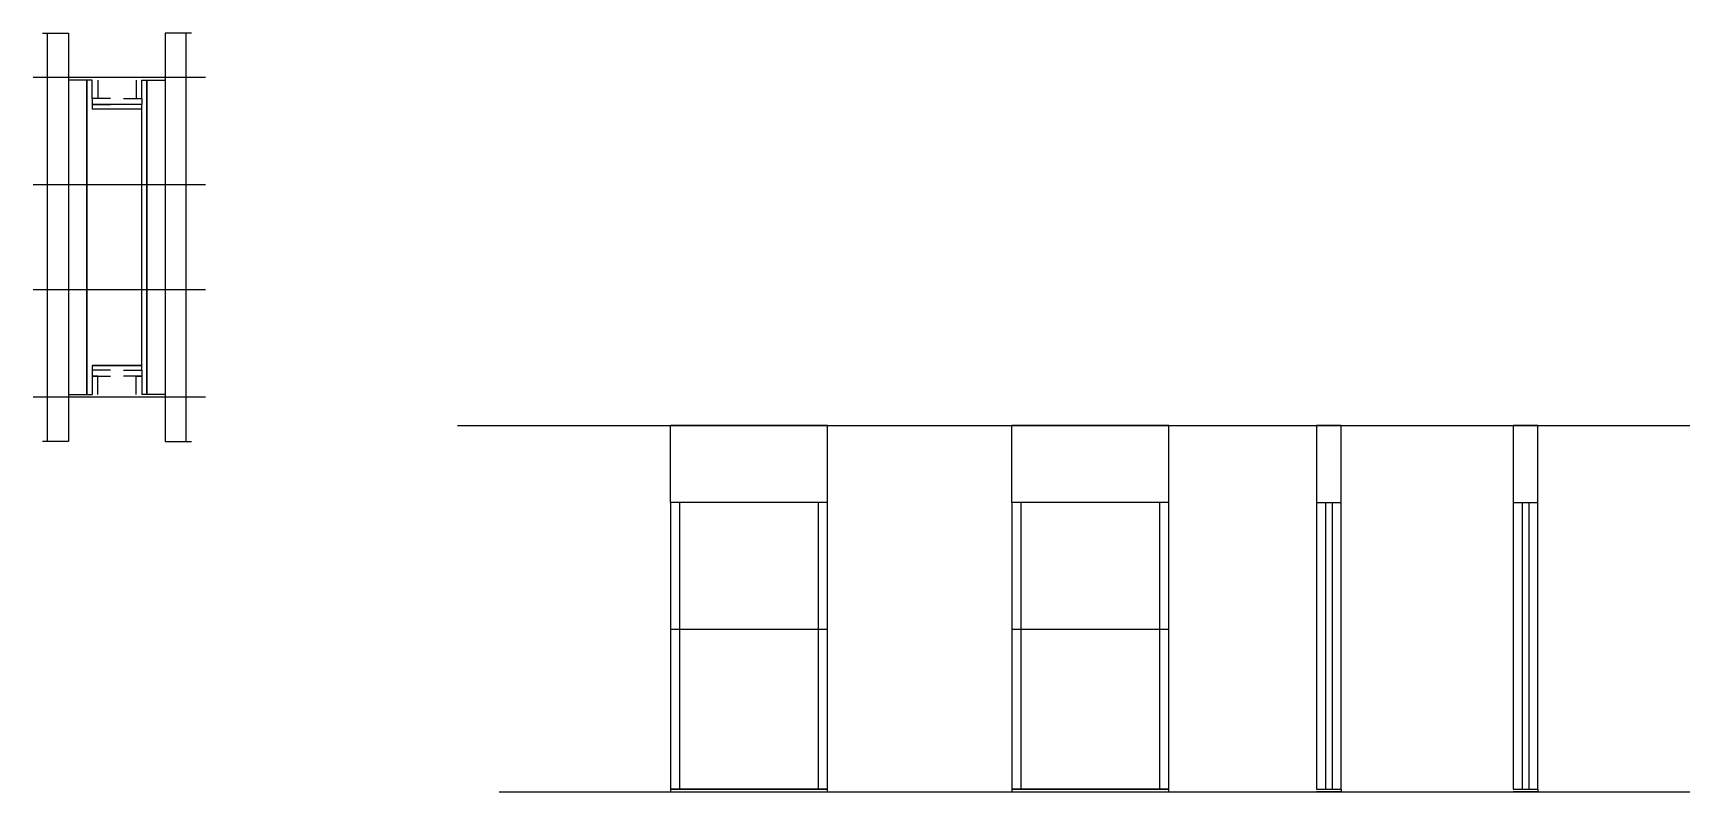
# Model space of a CAD drawing. Header units: metres. Extents: x 5864 to 7131, y 8672 to 9252.
import ezdxf

# ---------------------------------------------------------------- set-up
doc = ezdxf.new("R2010")
doc.units = ezdxf.units.M
for name, color, linetype in [('CHAPA', 7, 'Continuous'), ('COTA', 7, 'Continuous'), ('Hachura', 7, 'Continuous'), ('Madeira', 7, 'Continuous'), ('Nível', 7, 'Continuous'), ('Painéis', 7, 'Continuous'), ('Perfil Metálico', 7, 'Continuous'), ('SARR_2.2x7', 7, 'Continuous'), ('SARRAFO', 7, 'Continuous')]:
    doc.layers.add(name, color=color, linetype=linetype)

msp = doc.modelspace()

# ---------------------------------------------------------------- linework, layer by layer
at = {"layer": 'CHAPA', "color": 7, "lineweight": 25}
for points in [[(5909.2, 9215.5), (5905.2, 9215.5), (5905.2, 8975.5), (5909.2, 8975.5)], [(5909.2, 9215.5), (5905.2, 9215.5), (5905.2, 8975.5), (5909.2, 8975.5)], [(5947.2, 9215.5), (5951.2, 9215.5), (5951.2, 8975.5), (5947.2, 8975.5)], [(5947.2, 9215.5), (5951.2, 9215.5), (5951.2, 8975.5), (5947.2, 8975.5)], [(5947.2, 9193.5), (5947.2, 9197.1), (5909.2, 9197.1), (5909.2, 9193.5)], [(5947.2, 9193.5), (5947.2, 9197.1), (5909.2, 9197.1), (5909.2, 9193.5)], [(5947.2, 8993.9), (5947.2, 8997.5), (5909.2, 8997.5), (5909.2, 8993.9)], [(5947.2, 8993.9), (5947.2, 8997.5), (5909.2, 8997.5), (5909.2, 8993.9)]]:
    msp.add_lwpolyline(points, dxfattribs=at)
at = {"layer": 'COTA', "color": 7, "lineweight": 25}
for p, q in [((6471.5, 8951.8), (6351.5, 8951.8)), ((6351.5, 8892.8), (6351.5, 8951.8)), ((6471.5, 8892.8), (6471.5, 8951.8)), ((6732.4, 8951.8), (6612.4, 8951.8)), ((6612.4, 8892.8), (6612.4, 8951.8)), ((6732.4, 8892.8), (6732.4, 8951.8))]:
    msp.add_line(p, q, dxfattribs=at)
for points in [[(6864.2, 8892.8), (6864.2, 8951.8), (6845.2, 8951.8), (6845.2, 8892.8)], [(7014.6, 8892.8), (7014.6, 8951.8), (6995.6, 8951.8), (6995.6, 8892.8)]]:
    msp.add_lwpolyline(points, dxfattribs=at)
at = {"layer": 'Hachura', "color": 7, "lineweight": 25}
for p, q in [((5996, 9217.5), (5864.2, 9217.5)), ((5996, 9135.5), (5864.2, 9135.5)), ((5996, 9055.5), (5864.2, 9055.5)), ((5996, 8973.5), (5864.2, 8973.5))]:
    msp.add_line(p, q, dxfattribs=at)
at = {"layer": 'Madeira', "color": 7, "lineweight": 25}
for points in [[(5891.1, 8975.5), (5905.1, 8975.5), (5905.1, 9215.5), (5891.1, 9215.5)], [(5965.2, 8975.5), (5951.2, 8975.5), (5951.2, 9215.5), (5965.2, 9215.5)]]:
    msp.add_lwpolyline(points, dxfattribs=at)
at = {"layer": 'Nível', "color": 7, "lineweight": 25}
for p, q in [((6188.7, 8951.8), (7130.7, 8951.8)), ((6220.5, 8671.8), (7130.7, 8671.8))]:
    msp.add_line(p, q, dxfattribs=at)
at = {"layer": 'Painéis', "color": 7, "lineweight": 25}
for p, q in [((6351.5, 8892.8), (6351.5, 8671.8)), ((6471.5, 8892.8), (6351.5, 8892.8)), ((6471.5, 8671.8), (6471.5, 8892.8)), ((6612.4, 8892.8), (6612.4, 8671.8)), ((6732.4, 8892.8), (6612.4, 8892.8)), ((6732.4, 8671.8), (6732.4, 8892.8)), ((6845.2, 8892.8), (6845.2, 8673.8)), ((6845.2, 8892.8), (6864.2, 8892.8)), ((6864.2, 8673.8), (6864.2, 8892.8)), ((6995.6, 8892.8), (6995.6, 8673.8)), ((6995.6, 8892.8), (7014.6, 8892.8)), ((7014.6, 8673.8), (7014.6, 8892.8)), ((6471.5, 8795.8), (6351.5, 8795.8)), ((6732.4, 8795.8), (6612.4, 8795.8)), ((6351.5, 8673.8), (6471.5, 8673.8)), ((6612.4, 8673.8), (6732.4, 8673.8)), ((6845.2, 8673.8), (6864.2, 8673.8)), ((6995.6, 8673.8), (7014.6, 8673.8))]:
    msp.add_line(p, q, dxfattribs=at)
for points in [[(5909.2, 8997.5), (5947.2, 8997.5), (5947.2, 9193.5), (5909.2, 9193.5)], [(6471.5, 8673.8), (6351.5, 8673.8), (6351.5, 8671.8), (6471.5, 8671.8)], [(6732.4, 8673.8), (6612.4, 8673.8), (6612.4, 8671.8), (6732.4, 8671.8)], [(6845.2, 8673.8), (6864.2, 8673.8), (6864.2, 8671.8), (6845.2, 8671.8)], [(6995.6, 8673.8), (7014.6, 8673.8), (7014.6, 8671.8), (6995.6, 8671.8)]]:
    msp.add_lwpolyline(points, dxfattribs=at)
at = {"layer": 'Perfil Metálico', "color": 7, "lineweight": 25}
for points in [[(5871.2, 9251.5), (5891.2, 9251.5), (5891.2, 8939.5), (5871.2, 8939.5)], [(5887.2, 8939.5), (5875.2, 8939.5), (5875.2, 9251.5), (5887.2, 9251.5)], [(5985.2, 9251.5), (5965.2, 9251.5), (5965.2, 8939.5), (5985.2, 8939.5)], [(5969.2, 8939.5), (5981.2, 8939.5), (5981.2, 9251.5), (5969.2, 9251.5)]]:
    msp.add_lwpolyline(points, dxfattribs=at)
at = {"layer": 'SARR_2.2x7', "color": 7, "lineweight": 25}
for p, q in [((6358.5, 8795.8), (6358.5, 8892.8)), ((6464.5, 8795.8), (6464.5, 8892.8)), ((6619.4, 8795.8), (6619.4, 8892.8)), ((6725.4, 8795.8), (6725.4, 8892.8)), ((6852.2, 8892.8), (6852.2, 8673.8)), ((6857.2, 8892.8), (6857.2, 8673.8)), ((7002.6, 8892.8), (7002.6, 8673.8)), ((7007.6, 8892.8), (7007.6, 8673.8)), ((6358.5, 8673.8), (6358.5, 8795.8)), ((6464.5, 8673.8), (6464.5, 8795.8)), ((6619.4, 8673.8), (6619.4, 8795.8)), ((6725.4, 8673.8), (6725.4, 8795.8)), ((6358.5, 8673.8), (6358.5, 8673.8)), ((6464.5, 8673.8), (6464.5, 8673.8)), ((6619.4, 8673.8), (6619.4, 8673.8)), ((6725.4, 8673.8), (6725.4, 8673.8))]:
    msp.add_line(p, q, dxfattribs=at)
at = {"layer": 'SARRAFO', "color": 7, "lineweight": 25}
for points in [[(5913.6, 9215.5), (5913.6, 9201.5), (5909.2, 9201.5), (5909.2, 9215.5)], [(5942.8, 9215.5), (5942.8, 9201.5), (5947.2, 9201.5), (5947.2, 9215.5)], [(5923.2, 9201.5), (5909.2, 9201.5), (5909.2, 9197.1), (5923.2, 9197.1)], [(5933.2, 9201.5), (5947.2, 9201.5), (5947.2, 9197.1), (5933.2, 9197.1)], [(5923.2, 8993.9), (5909.2, 8993.9), (5909.2, 8989.5), (5923.2, 8989.5)], [(5933.2, 8993.9), (5947.2, 8993.9), (5947.2, 8989.5), (5933.2, 8989.5)], [(5913.6, 8975.5), (5913.6, 8989.5), (5909.2, 8989.5), (5909.2, 8975.5)], [(5942.8, 8975.5), (5942.8, 8989.5), (5947.2, 8989.5), (5947.2, 8975.5)]]:
    msp.add_lwpolyline(points, dxfattribs=at)

doc.saveas('drawing.dxf')
